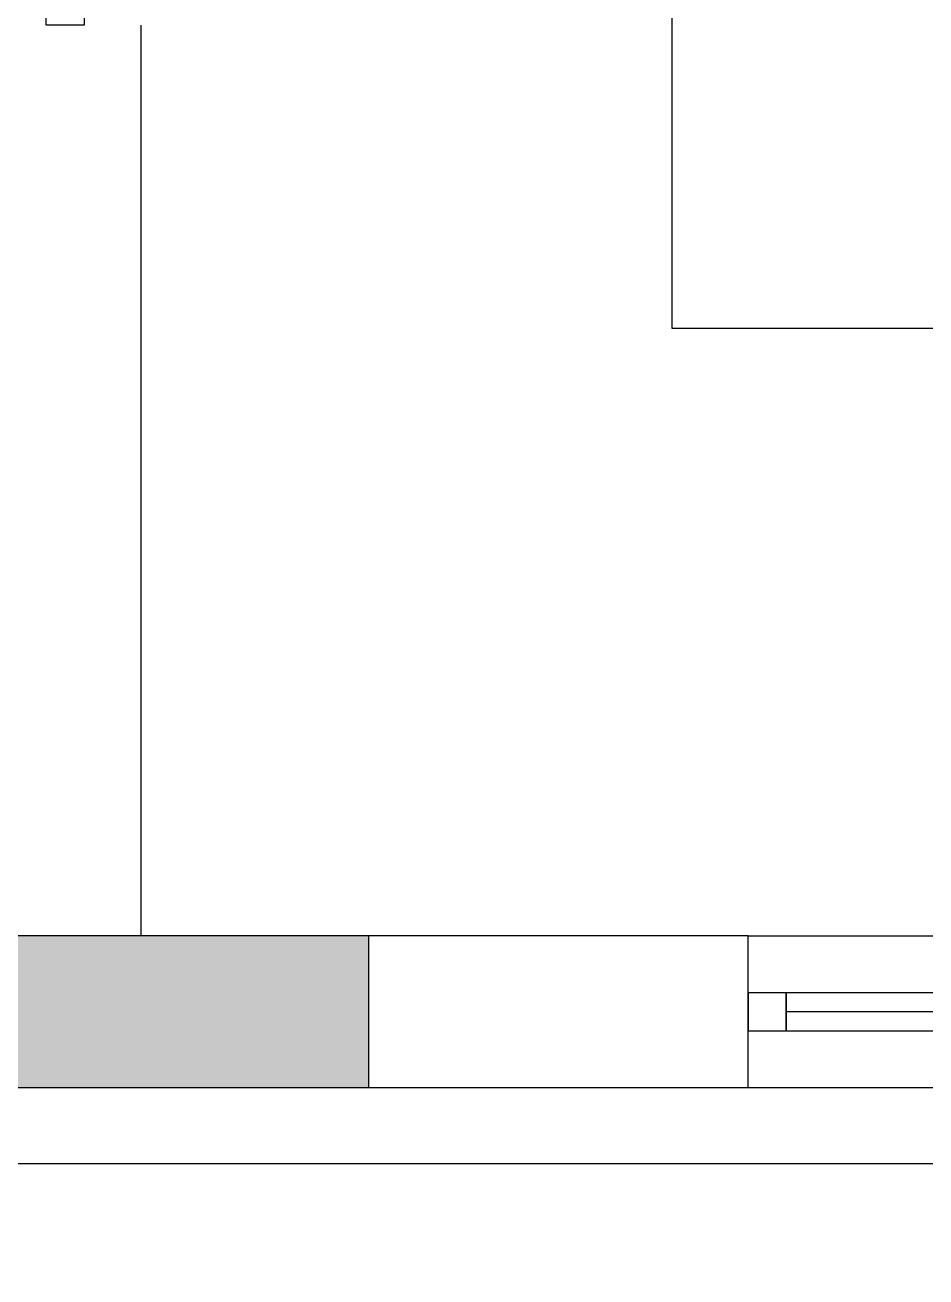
# Model space of a CAD drawing. Header units: metres. Extents: x -658 to -58, y -713 to -118.
# Drawn here: x -199.158 to -197.971, y -133.201 to -131.551 of the extents above; entities that cross this region are included whole.
import ezdxf

# ---------------------------------------------------------------- set-up
doc = ezdxf.new("R2010")
doc.units = ezdxf.units.M
doc.header["$LTSCALE"] = 100
doc.layers.add('plan', color=8, linetype='Continuous')

# ---------------------------------------------------------------- blocks, each defined once
blk = doc.blocks.new('*U101')
blk.add_lwpolyline([(2.95, 0.025), (3, 0.025), (3, -0.025), (2.95, -0.025)], close=True)
blk = doc.blocks.new('*U118')
blk.add_line((3.95, 0), (0.05, 0))
for points in [[(0.05, 0.025), (0, 0.025), (0, -0.025), (0.05, -0.025)], [(3.95, -0.025), (3.95, 0.025), (0.05, 0.025), (0.05, -0.025)]]:
    blk.add_lwpolyline(points, close=True)
blk = doc.blocks.new('GREGRERGREGRE')
h = blk.add_hatch(color=256)
h.dxf.hatch_style = 1
h.paths.add_polyline_path([(-198.7048, -132.9512), (-198.7048, -132.7512), (-199.2048, -132.7512), (-199.2048, -132.9512)])
blk.add_lwpolyline([(-198.7048, -132.9512), (-198.7048, -132.7512), (-199.2048, -132.7512), (-199.2048, -132.9512)], close=True)
blk = doc.blocks.new('A$Cc2be8e3e')
at = {"layer": 'plan'}
for p, q in [((-10.1028, 16.5095), (-10.1028, 20.3095)), ((-10.8028, 15.7095), (-10.8028, 16.9095)), ((-9.7246, 16.5095), (-10.1028, 16.5095)), ((-10.0028, 15.7095), (-10.8028, 15.7095)), ((-10.0028, 15.5095), (-10.0028, 15.7095)), ((-10.0028, 15.7095), (-6.0028, 15.7095)), ((-11.0028, 15.5095), (-10.0028, 15.5095)), ((-10.0028, 15.5095), (-6.0028, 15.5095))]:
    blk.add_line(p, q, dxfattribs=at)
blk.add_lwpolyline([(-1.8028, 1.2095), (-1.4028, 1.2095), (-1.4028, 4.2095), (-1.7028, 4.2095), (-1.7028, 12.5595), (-1.4028, 12.5595), (-1.4028, 16.4595), (-1.7028, 16.4595), (-1.7028, 21.4095), (-11.1028, 21.4095), (-11.1028, 15.4095), (-2.1028, 15.4095), (-2.1028, 12.5595), (-2.0028, 12.5595)], dxfattribs=at)
for name, p in [('GREGRERGREGRE', (188.202, 148.4607)), ('*U118', (-10.0028, 15.6095))]:
    blk.add_blockref(name, p, dxfattribs=at)
at = {"layer": 'plan', "rotation": 269.9999999999999}
blk.add_blockref('*U101', (-10.9028, 19.9095), dxfattribs=at)

msp = doc.modelspace()

# ---------------------------------------------------------------- block references
at = {"layer": 'plan'}
msp.add_blockref('A$Cc2be8e3e', (-188.202, -148.4607), dxfattribs=at)

doc.saveas('drawing.dxf')
